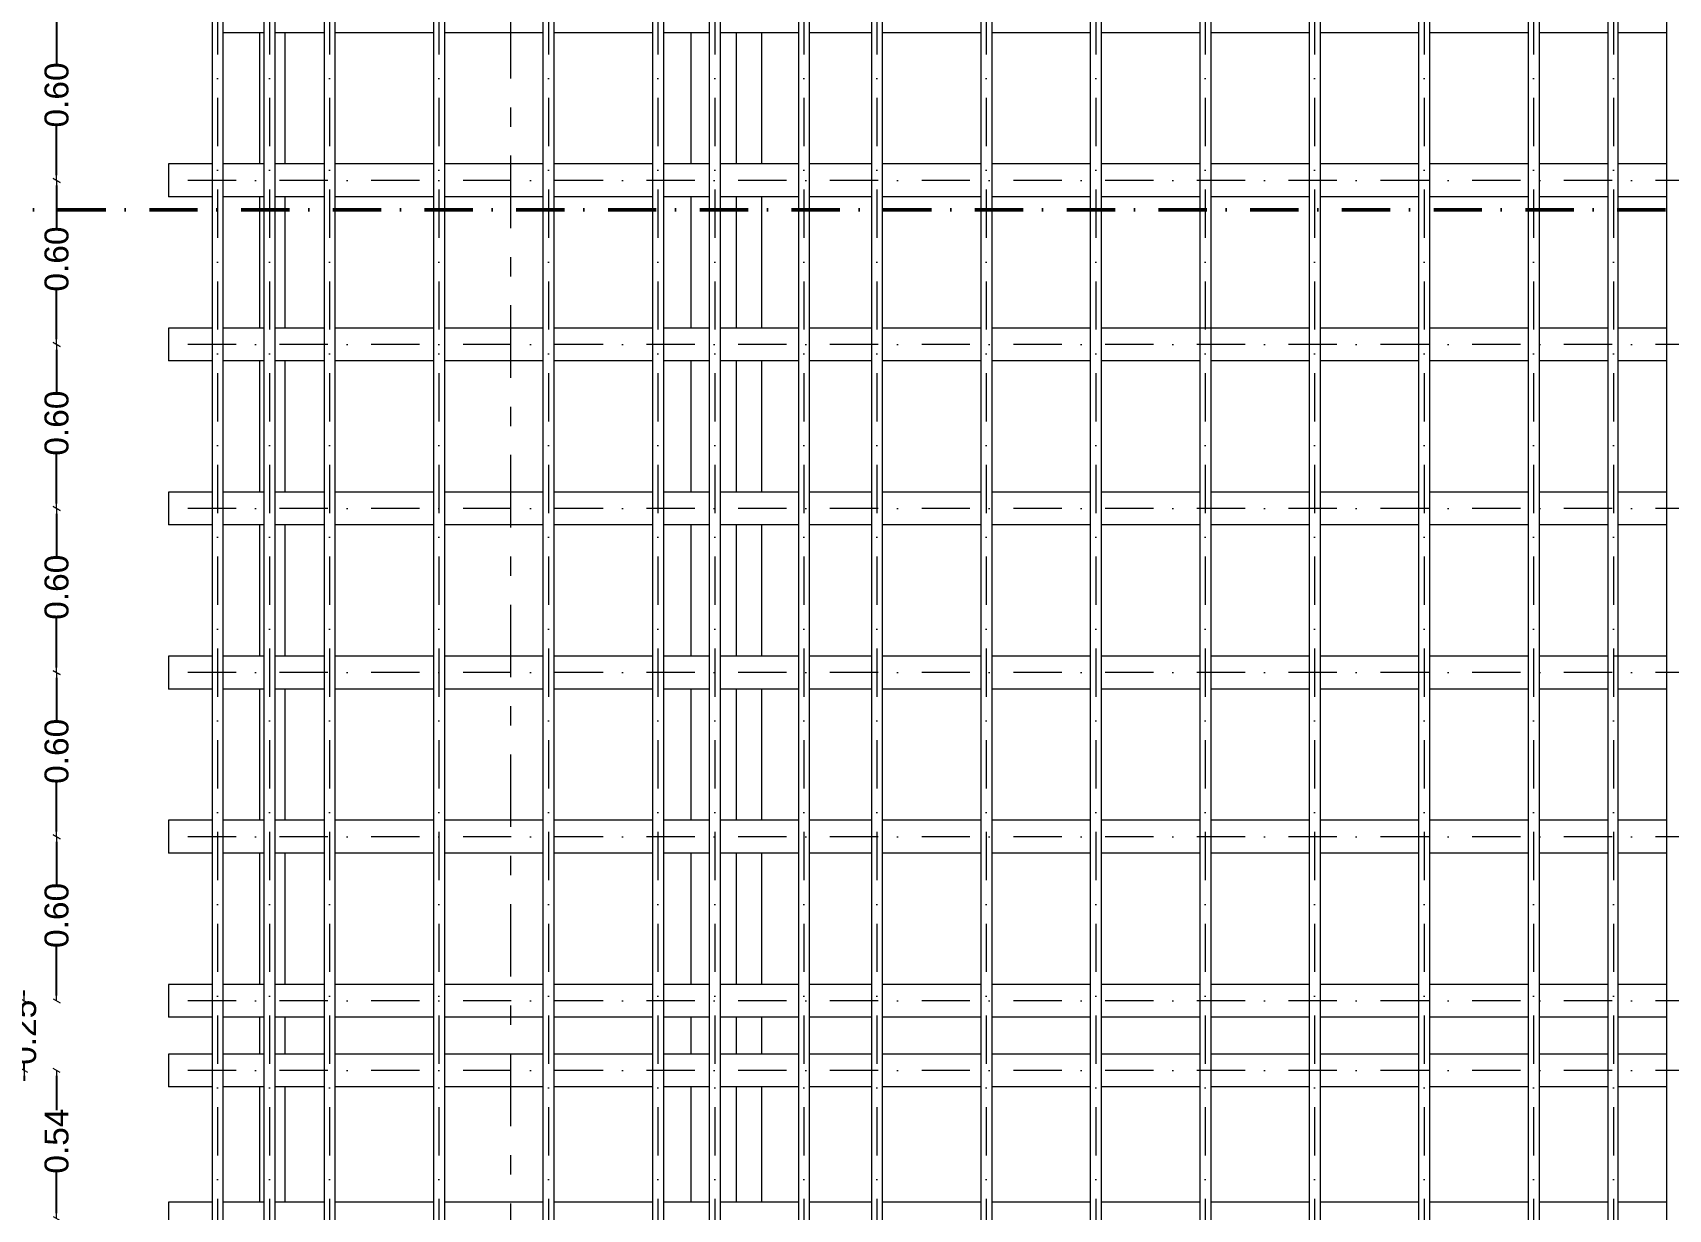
# Model space of a CAD drawing. Header units: millimetres. Extents: x -71878 to 121433, y -67383 to 83273.
# Drawn here: x -34359 to -28382, y 11401 to 15699 of the extents above; entities that cross this region are included whole.
import ezdxf

# ---------------------------------------------------------------- set-up
doc = ezdxf.new("R2010")
doc.units = ezdxf.units.MM
doc.header["$MEASUREMENT"] = 0
doc.linetypes.add('Dot & Dashed', pattern=[335.138881, 176.388884, -88.194442, 0, -70.555556])
doc.linetypes.add('Double Dashed', pattern=[546.805537, 264.583325, -105.833328, 70.555556, -105.833328])
for name, color, linetype, lineweight in [('ACOTACIONES', 7, 'Continuous', 9), ('CORTES_Pluma_Nº__121', 7, 'Continuous', 50), ('EJES_Pluma_Nº__21', 7, 'Continuous', 5), ('ENTIRADO_Pluma_Nº__21', 7, 'Continuous', 5), ('Vigas_Pluma_Nº__21', 7, 'Continuous', 5)]:
    doc.layers.add(name, color=color, linetype=linetype, lineweight=lineweight)
doc.layers.add('CORTES', color=7, linetype='Continuous')
doc.layers.add('ENTIRADO_Pluma_Nº__24', color=7, linetype='Continuous', lineweight=5, true_color=0x969696)
doc.layers.add('Vigas_Pluma_Nº__24', color=7, linetype='Continuous', lineweight=5, true_color=0x969696)
doc.styles.add('Estilo_Generado_2', font='Arial.ttf')
doc.dimstyles.new('Estilo_Generado__2', dxfattribs={"dimtxt": 87.5, "dimasz": 19, "dimexe": 0.18, "dimexo": 0, "dimgap": 0.09, "dimtad": 0, "dimlfac": 0.001, "dimzin": 0, "dimdsep": 46, "dimtxsty": 'Estilo_Generado_2', "dimblk": 'ARROWHEAD_2', "dimblk1": 'ARROWHEAD_2', "dimblk2": 'ARROWHEAD_2', "dimcen": 0.09, "dimse1": 1, "dimse2": 1, "dimclrd": 7, "dimclre": 7, "dimclrt": 7, "dimadec": 0, "dimazin": 0, "dimtfac": 1, "dimtmove": 0, "dimatfit": 3, "dimfxl": 1, "dimtolj": 1, "dimtzin": 0, "dimarcsym": 0})

# ---------------------------------------------------------------- blocks, each defined once
blk = doc.blocks.new('ARROWHEAD_2')
at = {"color": 0, "linetype": 'Continuous', "lineweight": 0}
for p, q in [((0, 0), (-1, 0)), ((-0.38, -0.66), (0.38, 0.66))]:
    blk.add_line(p, q, dxfattribs=at)
blk = doc.blocks.new('*D458')
at = {"layer": 'ACOTACIONES', "color": 7, "linetype": 'Continuous', "lineweight": -2, "transparency": 16777216}
for p, q in [((-34271.6, 11889.2), (-34271.6, 11763.1)), ((-34271.6, 11386.6), (-34271.6, 11537.3))]:
    blk.add_line(p, q, dxfattribs=at)
at = {"layer": 'Defpoints', "color": 0, "linetype": 'Continuous', "transparency": 16777216}
for p in [(-34271.6, 11908.2), (-33862.3, 11908.2), (-33862.3, 11367.6)]:
    blk.add_point(p, dxfattribs=at)
at = {"layer": 'ACOTACIONES', "color": 7, "linetype": 'Continuous', "lineweight": -2, "transparency": 16777216, "xscale": 19, "yscale": 19, "zscale": 19}
for p, rotation in [((-34271.6, 11908.2), 90), ((-34271.6, 11367.6), 270)]:
    blk.add_blockref('ARROWHEAD_2', p, dxfattribs=dict(at, rotation=rotation))
at = {"layer": 'ACOTACIONES', "color": 7, "linetype": 'Continuous', "transparency": 16777216, "insert": (-34271.6, 11650.2), "char_height": 87.5, "attachment_point": 5, "rotation": 90, "style": 'Estilo_Generado_2'}
blk.add_mtext('\\A1;0.54', dxfattribs=at)
blk = doc.blocks.new('*D459')
at = {"layer": 'ACOTACIONES', "color": 7, "linetype": 'Continuous', "lineweight": -2, "transparency": 16777216}
for p, q in [((-34389.8, 12181.7), (-34389.8, 12200.7)), ((-34389.8, 12162.7), (-34389.8, 12160.7)), ((-34389.8, 11908.2), (-34389.8, 11934.9)), ((-34389.8, 11889.2), (-34389.8, 11870.2))]:
    blk.add_line(p, q, dxfattribs=at)
at = {"layer": 'Defpoints', "color": 0, "linetype": 'Continuous', "transparency": 16777216}
for p in [(-34389.8, 12162.7), (-33862.3, 12162.7), (-33862.3, 11908.2)]:
    blk.add_point(p, dxfattribs=at)
at = {"layer": 'ACOTACIONES', "color": 7, "linetype": 'Continuous', "lineweight": -2, "transparency": 16777216, "xscale": 19, "yscale": 19, "zscale": 19}
for p, rotation in [((-34389.8, 12162.7), 270), ((-34389.8, 11908.2), 90)]:
    blk.add_blockref('ARROWHEAD_2', p, dxfattribs=dict(at, rotation=rotation))
at = {"layer": 'ACOTACIONES', "color": 7, "linetype": 'Continuous', "transparency": 16777216, "insert": (-34389.8, 12047.8), "char_height": 87.5, "attachment_point": 5, "rotation": 90, "style": 'Estilo_Generado_2'}
blk.add_mtext('\\A1;0.25', dxfattribs=at)
blk = doc.blocks.new('*D460')
at = {"layer": 'ACOTACIONES', "color": 7, "linetype": 'Continuous', "lineweight": -2, "transparency": 16777216}
for p, q in [((-34271.6, 12743.1), (-34271.6, 12587.6)), ((-34271.6, 12181.7), (-34271.6, 12361.8))]:
    blk.add_line(p, q, dxfattribs=at)
at = {"layer": 'Defpoints', "color": 0, "linetype": 'Continuous', "transparency": 16777216}
for p in [(-34271.6, 12762.1), (-33862.3, 12762.1), (-33862.3, 12162.7)]:
    blk.add_point(p, dxfattribs=at)
at = {"layer": 'ACOTACIONES', "color": 7, "linetype": 'Continuous', "lineweight": -2, "transparency": 16777216, "xscale": 19, "yscale": 19, "zscale": 19}
for p, rotation in [((-34271.6, 12762.1), 90), ((-34271.6, 12162.7), 270)]:
    blk.add_blockref('ARROWHEAD_2', p, dxfattribs=dict(at, rotation=rotation))
at = {"layer": 'ACOTACIONES', "color": 7, "linetype": 'Continuous', "transparency": 16777216, "insert": (-34271.6, 12474.7), "char_height": 87.5, "attachment_point": 5, "rotation": 90, "style": 'Estilo_Generado_2'}
blk.add_mtext('\\A1;0.60', dxfattribs=at)
blk = doc.blocks.new('*D461')
at = {"layer": 'ACOTACIONES', "color": 7, "linetype": 'Continuous', "lineweight": -2, "transparency": 16777216}
for p, q in [((-34271.6, 13342.6), (-34271.6, 13187.1)), ((-34271.6, 12781.1), (-34271.6, 12961.3))]:
    blk.add_line(p, q, dxfattribs=at)
at = {"layer": 'Defpoints', "color": 0, "linetype": 'Continuous', "transparency": 16777216}
for p in [(-34271.6, 13361.6), (-33862.3, 13361.6), (-33862.3, 12762.1)]:
    blk.add_point(p, dxfattribs=at)
at = {"layer": 'ACOTACIONES', "color": 7, "linetype": 'Continuous', "lineweight": -2, "transparency": 16777216, "xscale": 19, "yscale": 19, "zscale": 19}
for p, rotation in [((-34271.6, 13361.6), 90), ((-34271.6, 12762.1), 270)]:
    blk.add_blockref('ARROWHEAD_2', p, dxfattribs=dict(at, rotation=rotation))
at = {"layer": 'ACOTACIONES', "color": 7, "linetype": 'Continuous', "transparency": 16777216, "insert": (-34271.6, 13074.2), "char_height": 87.5, "attachment_point": 5, "rotation": 90, "style": 'Estilo_Generado_2'}
blk.add_mtext('\\A1;0.60', dxfattribs=at)
blk = doc.blocks.new('*D462')
at = {"layer": 'ACOTACIONES', "color": 7, "linetype": 'Continuous', "lineweight": -2, "transparency": 16777216}
for p, q in [((-34271.6, 13942), (-34271.6, 13786.5)), ((-34271.6, 13380.6), (-34271.6, 13560.7))]:
    blk.add_line(p, q, dxfattribs=at)
at = {"layer": 'Defpoints', "color": 0, "linetype": 'Continuous', "transparency": 16777216}
for p in [(-34271.6, 13961), (-33862.3, 13961), (-33862.3, 13361.6)]:
    blk.add_point(p, dxfattribs=at)
at = {"layer": 'ACOTACIONES', "color": 7, "linetype": 'Continuous', "lineweight": -2, "transparency": 16777216, "xscale": 19, "yscale": 19, "zscale": 19}
for p, rotation in [((-34271.6, 13961), 90), ((-34271.6, 13361.6), 270)]:
    blk.add_blockref('ARROWHEAD_2', p, dxfattribs=dict(at, rotation=rotation))
at = {"layer": 'ACOTACIONES', "color": 7, "linetype": 'Continuous', "transparency": 16777216, "insert": (-34271.6, 13673.6), "char_height": 87.5, "attachment_point": 5, "rotation": 90, "style": 'Estilo_Generado_2'}
blk.add_mtext('\\A1;0.60', dxfattribs=at)
blk = doc.blocks.new('*D463')
at = {"layer": 'ACOTACIONES', "color": 7, "linetype": 'Continuous', "lineweight": -2, "transparency": 16777216}
for p, q in [((-34271.6, 14541.5), (-34271.6, 14386)), ((-34271.6, 13980), (-34271.6, 14160.2))]:
    blk.add_line(p, q, dxfattribs=at)
at = {"layer": 'Defpoints', "color": 0, "linetype": 'Continuous', "transparency": 16777216}
for p in [(-34271.6, 14560.5), (-33862.3, 14560.5), (-33862.3, 13961)]:
    blk.add_point(p, dxfattribs=at)
at = {"layer": 'ACOTACIONES', "color": 7, "linetype": 'Continuous', "lineweight": -2, "transparency": 16777216, "xscale": 19, "yscale": 19, "zscale": 19}
for p, rotation in [((-34271.6, 14560.5), 90), ((-34271.6, 13961), 270)]:
    blk.add_blockref('ARROWHEAD_2', p, dxfattribs=dict(at, rotation=rotation))
at = {"layer": 'ACOTACIONES', "color": 7, "linetype": 'Continuous', "transparency": 16777216, "insert": (-34271.6, 14273.1), "char_height": 87.5, "attachment_point": 5, "rotation": 90, "style": 'Estilo_Generado_2'}
blk.add_mtext('\\A1;0.60', dxfattribs=at)
blk = doc.blocks.new('*D464')
at = {"layer": 'ACOTACIONES', "color": 7, "linetype": 'Continuous', "lineweight": -2, "transparency": 16777216}
for p, q in [((-34271.6, 15140.9), (-34271.6, 14985.5)), ((-34271.6, 14579.5), (-34271.6, 14759.7))]:
    blk.add_line(p, q, dxfattribs=at)
at = {"layer": 'Defpoints', "color": 0, "linetype": 'Continuous', "transparency": 16777216}
for p in [(-34271.6, 15159.9), (-33862.3, 15159.9), (-33862.3, 14560.5)]:
    blk.add_point(p, dxfattribs=at)
at = {"layer": 'ACOTACIONES', "color": 7, "linetype": 'Continuous', "lineweight": -2, "transparency": 16777216, "xscale": 19, "yscale": 19, "zscale": 19}
for p, rotation in [((-34271.6, 15159.9), 90), ((-34271.6, 14560.5), 270)]:
    blk.add_blockref('ARROWHEAD_2', p, dxfattribs=dict(at, rotation=rotation))
at = {"layer": 'ACOTACIONES', "color": 7, "linetype": 'Continuous', "transparency": 16777216, "insert": (-34271.6, 14872.6), "char_height": 87.5, "attachment_point": 5, "rotation": 90, "style": 'Estilo_Generado_2'}
blk.add_mtext('\\A1;0.60', dxfattribs=at)
blk = doc.blocks.new('*D465')
at = {"layer": 'ACOTACIONES', "color": 7, "linetype": 'Continuous', "lineweight": -2, "transparency": 16777216}
for p, q in [((-34271.6, 15740.4), (-34271.6, 15584.9)), ((-34271.6, 15178.9), (-34271.6, 15359.1))]:
    blk.add_line(p, q, dxfattribs=at)
at = {"layer": 'Defpoints', "color": 0, "linetype": 'Continuous', "transparency": 16777216}
for p in [(-34271.6, 15759.4), (-33862.3, 15759.4), (-33862.3, 15159.9)]:
    blk.add_point(p, dxfattribs=at)
at = {"layer": 'ACOTACIONES', "color": 7, "linetype": 'Continuous', "lineweight": -2, "transparency": 16777216, "xscale": 19, "yscale": 19, "zscale": 19}
for p, rotation in [((-34271.6, 15759.4), 90), ((-34271.6, 15159.9), 270)]:
    blk.add_blockref('ARROWHEAD_2', p, dxfattribs=dict(at, rotation=rotation))
at = {"layer": 'ACOTACIONES', "color": 7, "linetype": 'Continuous', "transparency": 16777216, "insert": (-34271.6, 15472), "char_height": 87.5, "attachment_point": 5, "rotation": 90, "style": 'Estilo_Generado_2'}
blk.add_mtext('\\A1;0.60', dxfattribs=at)
blk = doc.blocks.new('*D493')
at = {"layer": 'ACOTACIONES', "color": 7, "linetype": 'Continuous', "lineweight": -2, "transparency": 16777216}
for p, q in [((-35102.5, 17986.1), (-35102.5, 14685.6)), ((-35102.5, 11132.3), (-35102.5, 14457.4))]:
    blk.add_line(p, q, dxfattribs=at)
at = {"layer": 'Defpoints', "color": 0, "linetype": 'Continuous', "transparency": 16777216}
for p in [(-35102.5, 18005.1), (-33703.9, 18005.1), (-33703.9, 11113.3)]:
    blk.add_point(p, dxfattribs=at)
at = {"layer": 'ACOTACIONES', "color": 7, "linetype": 'Continuous', "lineweight": -2, "transparency": 16777216, "xscale": 19, "yscale": 19, "zscale": 19}
for p, rotation in [((-35102.5, 18005.1), 90), ((-35102.5, 11113.3), 270)]:
    blk.add_blockref('ARROWHEAD_2', p, dxfattribs=dict(at, rotation=rotation))
at = {"layer": 'ACOTACIONES', "color": 7, "linetype": 'Continuous', "transparency": 16777216, "insert": (-35102.5, 14571.5), "char_height": 87.5, "attachment_point": 5, "rotation": 90, "style": 'Estilo_Generado_2'}
blk.add_mtext('\\A1;6.89', dxfattribs=at)
blk = doc.blocks.new('Plano de Corte_1_2', base_point=(47322.7, 31315.5))
at = {"layer": 'CORTES_Pluma_Nº__121', "linetype": 'Dot & Dashed'}
blk.add_line((47172.7, 31315.5), (29881.2, 31315.5), dxfattribs=at)

msp = doc.modelspace()

# ---------------------------------------------------------------- linework, layer by layer
at = {"layer": 'EJES_Pluma_Nº__21', "linetype": 'Double Dashed'}
msp.add_line((-32612.547, 23452.422), (-32612.547, 7514.544), dxfattribs=at)
at = {"layer": 'ENTIRADO_Pluma_Nº__21', "linetype": 'Continuous'}
for p, q in [((-33703.851, 19149.218), (-33703.851, 9971.763)), ((-33663.851, 19149.218), (-33663.851, 9971.763)), ((-33474.25, 19149.218), (-33474.25, 9971.763)), ((-33294.507, 19149.218), (-33294.507, 9971.763)), ((-33254.507, 19149.218), (-33254.507, 9971.763)), ((-32894.507, 19149.218), (-32894.507, 9971.763)), ((-32854.507, 19149.218), (-32854.507, 9971.763)), ((-32494.507, 19149.218), (-32494.507, 9971.763)), ((-32454.507, 19149.218), (-32454.507, 9971.763)), ((-32094.507, 19149.218), (-32094.507, 9971.763)), ((-32054.507, 19149.218), (-32054.507, 9971.763)), ((-31886.541, 19149.218), (-31886.541, 9971.763)), ((-31846.541, 19149.218), (-31846.541, 9971.763)), ((-31561.242, 19149.218), (-31561.242, 9971.763)), ((-31521.242, 19149.218), (-31521.242, 9971.763)), ((-31294.507, 19149.218), (-31294.507, 9971.763)), ((-31254.507, 19149.218), (-31254.507, 9971.763)), ((-30894.507, 19149.218), (-30894.507, 9971.763)), ((-30854.507, 19149.218), (-30854.507, 9971.763)), ((-30494.507, 19149.218), (-30494.507, 9971.763)), ((-30454.507, 19149.218), (-30454.507, 9971.763)), ((-30094.507, 19149.218), (-30094.507, 9971.763)), ((-30054.507, 19149.218), (-30054.507, 9971.763)), ((-29694.507, 19149.218), (-29694.507, 9971.763)), ((-29654.507, 19149.218), (-29654.507, 9971.763)), ((-29294.507, 19149.218), (-29294.507, 9971.763)), ((-29254.507, 19149.218), (-29254.507, 9971.763)), ((-28894.507, 19149.218), (-28894.507, 9971.763)), ((-28854.507, 19149.218), (-28854.507, 9971.763)), ((-28602.763, 19149.218), (-28602.763, 9971.763)), ((-28389.286, 19149.218), (-28389.286, 9971.763)), ((-33514.25, 18894.796), (-33514.25, 9971.763))]:
    msp.add_line(p, q, dxfattribs=at)
at = {"layer": 'ENTIRADO_Pluma_Nº__24', "linetype": 'Dot & Dashed'}
for p, q in [((-33683.851, 19149.218), (-33683.851, 9971.763)), ((-33494.25, 19149.218), (-33494.25, 9971.763)), ((-33274.507, 19149.218), (-33274.507, 9971.763)), ((-32874.507, 19149.218), (-32874.507, 9971.763)), ((-32474.507, 19149.218), (-32474.507, 9971.763)), ((-32074.507, 19149.218), (-32074.507, 9971.763)), ((-31866.541, 19149.218), (-31866.541, 9971.763)), ((-31541.242, 19149.218), (-31541.242, 9971.763)), ((-31274.507, 19149.218), (-31274.507, 9971.763)), ((-30874.507, 19149.218), (-30874.507, 9971.763)), ((-30474.507, 19149.218), (-30474.507, 9971.763)), ((-30074.507, 19149.218), (-30074.507, 9971.763)), ((-29674.507, 19149.218), (-29674.507, 9971.763)), ((-29274.507, 19149.218), (-29274.507, 9971.763)), ((-28874.507, 19149.218), (-28874.507, 9971.763)), ((-28582.763, 19149.218), (-28582.763, 9971.763))]:
    msp.add_line(p, q, dxfattribs=at)
at = {"layer": 'Vigas_Pluma_Nº__21', "linetype": 'Continuous'}
for p, q in [((-28566.752, 19330.492), (-28566.752, 9790.492)), ((-33514.25, 15699.404), (-33663.851, 15699.404)), ((-33529.506, 15219.947), (-33529.506, 15699.404)), ((-33294.507, 15699.404), (-33474.25, 15699.404)), ((-33436.058, 15219.947), (-33436.058, 15699.404)), ((-32894.507, 15699.404), (-33254.507, 15699.404)), ((-32494.507, 15699.404), (-32854.507, 15699.404)), ((-32094.507, 15699.404), (-32454.507, 15699.404)), ((-31886.541, 15699.404), (-32054.507, 15699.404)), ((-31953.93, 15699.404), (-31953.93, 15219.947)), ((-31561.242, 15699.404), (-31846.541, 15699.404)), ((-31789.036, 15699.404), (-31789.036, 15219.947)), ((-31696.031, 15699.404), (-31696.031, 15219.947)), ((-31294.507, 15699.404), (-31521.242, 15699.404)), ((-30894.507, 15699.404), (-31254.507, 15699.404)), ((-30494.507, 15699.404), (-30854.507, 15699.404)), ((-30094.507, 15699.404), (-30454.507, 15699.404)), ((-29694.507, 15699.404), (-30054.507, 15699.404)), ((-29294.507, 15699.404), (-29654.507, 15699.404)), ((-28894.507, 15699.404), (-29254.507, 15699.404)), ((-28602.763, 15699.404), (-28854.507, 15699.404)), ((-28389.286, 15699.404), (-28566.752, 15699.404)), ((-33862.29, 15219.947), (-33862.29, 15099.947)), ((-33703.851, 15219.947), (-33862.29, 15219.947)), ((-33514.25, 15219.947), (-33663.851, 15219.947)), ((-33294.507, 15219.947), (-33474.25, 15219.947)), ((-32894.507, 15219.947), (-33254.507, 15219.947)), ((-32494.507, 15219.947), (-32854.507, 15219.947)), ((-32094.507, 15219.947), (-32454.507, 15219.947)), ((-31886.541, 15219.947), (-32054.507, 15219.947)), ((-31561.242, 15219.947), (-31846.541, 15219.947)), ((-31294.507, 15219.947), (-31521.242, 15219.947)), ((-30894.507, 15219.947), (-31254.507, 15219.947)), ((-30494.507, 15219.947), (-30854.507, 15219.947)), ((-30094.507, 15219.947), (-30454.507, 15219.947)), ((-29694.507, 15219.947), (-30054.507, 15219.947)), ((-29294.507, 15219.947), (-29654.507, 15219.947)), ((-28894.507, 15219.947), (-29254.507, 15219.947)), ((-28602.763, 15219.947), (-28854.507, 15219.947)), ((-28389.286, 15219.947), (-28566.752, 15219.947)), ((-33703.851, 15099.947), (-33862.29, 15099.947)), ((-33514.25, 15099.947), (-33663.851, 15099.947)), ((-33529.506, 14620.49), (-33529.506, 15099.947)), ((-33294.507, 15099.947), (-33474.25, 15099.947)), ((-33436.058, 14620.49), (-33436.058, 15099.947)), ((-32894.507, 15099.947), (-33254.507, 15099.947)), ((-32494.507, 15099.947), (-32854.507, 15099.947)), ((-32094.507, 15099.947), (-32454.507, 15099.947)), ((-31886.541, 15099.947), (-32054.507, 15099.947)), ((-31953.93, 15099.947), (-31953.93, 14620.49)), ((-31561.242, 15099.947), (-31846.541, 15099.947)), ((-31789.036, 15099.947), (-31789.036, 14620.49)), ((-31696.031, 15099.947), (-31696.031, 14620.49)), ((-31294.507, 15099.947), (-31521.242, 15099.947)), ((-30894.507, 15099.947), (-31254.507, 15099.947)), ((-30494.507, 15099.947), (-30854.507, 15099.947)), ((-30094.507, 15099.947), (-30454.507, 15099.947)), ((-29694.507, 15099.947), (-30054.507, 15099.947)), ((-29294.507, 15099.947), (-29654.507, 15099.947)), ((-28894.507, 15099.947), (-29254.507, 15099.947)), ((-28602.763, 15099.947), (-28854.507, 15099.947)), ((-28389.286, 15099.947), (-28566.752, 15099.947)), ((-33862.29, 14620.49), (-33862.29, 14500.49)), ((-33703.851, 14620.49), (-33862.29, 14620.49)), ((-33514.25, 14620.49), (-33663.851, 14620.49)), ((-33294.507, 14620.49), (-33474.25, 14620.49)), ((-32894.507, 14620.49), (-33254.507, 14620.49)), ((-32494.507, 14620.49), (-32854.507, 14620.49)), ((-32094.507, 14620.49), (-32454.507, 14620.49)), ((-31886.541, 14620.49), (-32054.507, 14620.49)), ((-31561.242, 14620.49), (-31846.541, 14620.49)), ((-31294.507, 14620.49), (-31521.242, 14620.49)), ((-30894.507, 14620.49), (-31254.507, 14620.49)), ((-30494.507, 14620.49), (-30854.507, 14620.49)), ((-30094.507, 14620.49), (-30454.507, 14620.49)), ((-30054.507, 14620.49), (-30094.507, 14620.49)), ((-29694.507, 14620.49), (-30054.507, 14620.49)), ((-29294.507, 14620.49), (-29654.507, 14620.49)), ((-28894.507, 14620.49), (-29254.507, 14620.49)), ((-28602.763, 14620.49), (-28854.507, 14620.49)), ((-28389.286, 14620.49), (-28566.752, 14620.49)), ((-33703.851, 14500.49), (-33862.29, 14500.49)), ((-33514.25, 14500.49), (-33663.851, 14500.49)), ((-33529.506, 14021.033), (-33529.506, 14500.49)), ((-33294.507, 14500.49), (-33474.25, 14500.49)), ((-33436.058, 14021.033), (-33436.058, 14500.49)), ((-32894.507, 14500.49), (-33254.507, 14500.49)), ((-32494.507, 14500.49), (-32854.507, 14500.49)), ((-32094.507, 14500.49), (-32454.507, 14500.49)), ((-31886.541, 14500.49), (-32054.507, 14500.49)), ((-31953.93, 14500.49), (-31953.93, 14021.033)), ((-31561.242, 14500.49), (-31846.541, 14500.49)), ((-31789.036, 14500.49), (-31789.036, 14021.033)), ((-31696.031, 14500.49), (-31696.031, 14021.033)), ((-31294.507, 14500.49), (-31521.242, 14500.49)), ((-30894.507, 14500.49), (-31254.507, 14500.49)), ((-30494.507, 14500.49), (-30854.507, 14500.49)), ((-30094.507, 14500.49), (-30454.507, 14500.49)), ((-29694.507, 14500.49), (-30054.507, 14500.49)), ((-29294.507, 14500.49), (-29654.507, 14500.49)), ((-28894.507, 14500.49), (-29254.507, 14500.49)), ((-28602.763, 14500.49), (-28854.507, 14500.49)), ((-28389.286, 14500.49), (-28566.752, 14500.49)), ((-33862.29, 14021.033), (-33862.29, 13901.033)), ((-33703.851, 14021.033), (-33862.29, 14021.033)), ((-33514.25, 14021.033), (-33663.851, 14021.033)), ((-33294.507, 14021.033), (-33474.25, 14021.033)), ((-32894.507, 14021.033), (-33254.507, 14021.033)), ((-32494.507, 14021.033), (-32854.507, 14021.033)), ((-32094.507, 14021.033), (-32454.507, 14021.033)), ((-31886.541, 14021.033), (-32054.507, 14021.033)), ((-31561.242, 14021.033), (-31846.541, 14021.033)), ((-31294.507, 14021.033), (-31521.242, 14021.033)), ((-30894.507, 14021.033), (-31254.507, 14021.033)), ((-30494.507, 14021.033), (-30854.507, 14021.033)), ((-30094.507, 14021.033), (-30454.507, 14021.033)), ((-29694.507, 14021.033), (-30054.507, 14021.033)), ((-29294.507, 14021.033), (-29654.507, 14021.033)), ((-28894.507, 14021.033), (-29254.507, 14021.033)), ((-28602.763, 14021.033), (-28854.507, 14021.033)), ((-28389.286, 14021.033), (-28566.752, 14021.033)), ((-33703.851, 13901.033), (-33862.29, 13901.033)), ((-33514.25, 13901.033), (-33663.851, 13901.033)), ((-33529.506, 13421.576), (-33529.506, 13901.033)), ((-33294.507, 13901.033), (-33474.25, 13901.033)), ((-33436.058, 13421.576), (-33436.058, 13901.033)), ((-32894.507, 13901.033), (-33254.507, 13901.033)), ((-32494.507, 13901.033), (-32854.507, 13901.033)), ((-32094.507, 13901.033), (-32454.507, 13901.033)), ((-31886.541, 13901.033), (-32054.507, 13901.033)), ((-31953.93, 13901.033), (-31953.93, 13421.576)), ((-31561.242, 13901.033), (-31846.541, 13901.033)), ((-31789.036, 13901.033), (-31789.036, 13421.576)), ((-31696.031, 13901.033), (-31696.031, 13421.576)), ((-31294.507, 13901.033), (-31521.242, 13901.033)), ((-30894.507, 13901.033), (-31254.507, 13901.033)), ((-30494.507, 13901.033), (-30854.507, 13901.033)), ((-30094.507, 13901.033), (-30454.507, 13901.033)), ((-29694.507, 13901.033), (-30054.507, 13901.033)), ((-29294.507, 13901.033), (-29654.507, 13901.033)), ((-28894.507, 13901.033), (-29254.507, 13901.033)), ((-28602.763, 13901.033), (-28854.507, 13901.033)), ((-28389.286, 13901.033), (-28566.752, 13901.033)), ((-33862.29, 13421.576), (-33862.29, 13301.576)), ((-33703.851, 13421.576), (-33862.29, 13421.576)), ((-33514.25, 13421.576), (-33663.851, 13421.576)), ((-33294.507, 13421.576), (-33474.25, 13421.576)), ((-32894.507, 13421.576), (-33254.507, 13421.576)), ((-32494.507, 13421.576), (-32854.507, 13421.576)), ((-32094.507, 13421.576), (-32454.507, 13421.576)), ((-31886.541, 13421.576), (-32054.507, 13421.576)), ((-31561.242, 13421.576), (-31846.541, 13421.576)), ((-31294.507, 13421.576), (-31521.242, 13421.576)), ((-30894.507, 13421.576), (-31254.507, 13421.576)), ((-30494.507, 13421.576), (-30854.507, 13421.576)), ((-30094.507, 13421.576), (-30454.507, 13421.576)), ((-29694.507, 13421.576), (-30054.507, 13421.576)), ((-29294.507, 13421.576), (-29654.507, 13421.576)), ((-28894.507, 13421.576), (-29254.507, 13421.576)), ((-28602.763, 13421.576), (-28854.507, 13421.576)), ((-28566.752, 13421.576), (-28582.763, 13421.576)), ((-28389.286, 13421.576), (-28566.752, 13421.576)), ((-33703.851, 13301.576), (-33862.29, 13301.576)), ((-33514.25, 13301.576), (-33663.851, 13301.576)), ((-33529.506, 12822.119), (-33529.506, 13301.576)), ((-33294.507, 13301.576), (-33474.25, 13301.576)), ((-33436.058, 12822.119), (-33436.058, 13301.576)), ((-32894.507, 13301.576), (-33254.507, 13301.576)), ((-32494.507, 13301.576), (-32854.507, 13301.576)), ((-32094.507, 13301.576), (-32454.507, 13301.576)), ((-31886.541, 13301.576), (-32054.507, 13301.576)), ((-31953.93, 13301.576), (-31953.93, 12822.119)), ((-31561.242, 13301.576), (-31846.541, 13301.576)), ((-31789.036, 13301.576), (-31789.036, 12822.119)), ((-31696.031, 13301.576), (-31696.031, 12822.119)), ((-31294.507, 13301.576), (-31521.242, 13301.576)), ((-30894.507, 13301.576), (-31254.507, 13301.576)), ((-30494.507, 13301.576), (-30854.507, 13301.576)), ((-30094.507, 13301.576), (-30454.507, 13301.576)), ((-29694.507, 13301.576), (-30054.507, 13301.576)), ((-29294.507, 13301.576), (-29654.507, 13301.576)), ((-28894.507, 13301.576), (-29254.507, 13301.576)), ((-28602.763, 13301.576), (-28854.507, 13301.576)), ((-28389.286, 13301.576), (-28566.752, 13301.576)), ((-33862.29, 12822.119), (-33862.29, 12702.119)), ((-33703.851, 12822.119), (-33862.29, 12822.119)), ((-33514.25, 12822.119), (-33663.851, 12822.119)), ((-33294.507, 12822.119), (-33474.25, 12822.119)), ((-32894.507, 12822.119), (-33254.507, 12822.119)), ((-32494.507, 12822.119), (-32854.507, 12822.119)), ((-32094.507, 12822.119), (-32454.507, 12822.119)), ((-31886.541, 12822.119), (-32054.507, 12822.119)), ((-31561.242, 12822.119), (-31846.541, 12822.119)), ((-31294.507, 12822.119), (-31521.242, 12822.119)), ((-30894.507, 12822.119), (-31254.507, 12822.119)), ((-30494.507, 12822.119), (-30854.507, 12822.119)), ((-30094.507, 12822.119), (-30454.507, 12822.119)), ((-29694.507, 12822.119), (-30054.507, 12822.119)), ((-29294.507, 12822.119), (-29654.507, 12822.119)), ((-28894.507, 12822.119), (-29254.507, 12822.119)), ((-28602.763, 12822.119), (-28854.507, 12822.119)), ((-28389.286, 12822.119), (-28566.752, 12822.119)), ((-33703.851, 12702.119), (-33862.29, 12702.119)), ((-33514.25, 12702.119), (-33663.851, 12702.119)), ((-33529.506, 12222.662), (-33529.506, 12702.119)), ((-33294.507, 12702.119), (-33474.25, 12702.119)), ((-33436.058, 12222.662), (-33436.058, 12702.119)), ((-32894.507, 12702.119), (-33254.507, 12702.119)), ((-32494.507, 12702.119), (-32854.507, 12702.119)), ((-32094.507, 12702.119), (-32454.507, 12702.119)), ((-31886.541, 12702.119), (-32054.507, 12702.119)), ((-31953.93, 12702.119), (-31953.93, 12222.662)), ((-31561.242, 12702.119), (-31846.541, 12702.119)), ((-31789.036, 12702.119), (-31789.036, 12222.662)), ((-31696.031, 12702.119), (-31696.031, 12222.662)), ((-31294.507, 12702.119), (-31521.242, 12702.119)), ((-30894.507, 12702.119), (-31254.507, 12702.119)), ((-30494.507, 12702.119), (-30854.507, 12702.119)), ((-30094.507, 12702.119), (-30454.507, 12702.119)), ((-29694.507, 12702.119), (-30054.507, 12702.119)), ((-29294.507, 12702.119), (-29654.507, 12702.119)), ((-28894.507, 12702.119), (-29254.507, 12702.119)), ((-28602.763, 12702.119), (-28854.507, 12702.119)), ((-28389.286, 12702.119), (-28566.752, 12702.119)), ((-33862.29, 12222.662), (-33862.29, 12102.662)), ((-33703.851, 12222.662), (-33862.29, 12222.662)), ((-33514.25, 12222.662), (-33663.851, 12222.662)), ((-33294.507, 12222.662), (-33474.25, 12222.662)), ((-32894.507, 12222.662), (-33254.507, 12222.662)), ((-32494.507, 12222.662), (-32854.507, 12222.662)), ((-32094.507, 12222.662), (-32454.507, 12222.662)), ((-31886.541, 12222.662), (-32054.507, 12222.662)), ((-31561.242, 12222.662), (-31846.541, 12222.662)), ((-31294.507, 12222.662), (-31521.242, 12222.662)), ((-30894.507, 12222.662), (-31254.507, 12222.662)), ((-30494.507, 12222.662), (-30854.507, 12222.662)), ((-30094.507, 12222.662), (-30454.507, 12222.662)), ((-29694.507, 12222.662), (-30054.507, 12222.662)), ((-29294.507, 12222.662), (-29654.507, 12222.662)), ((-28894.507, 12222.662), (-29254.507, 12222.662)), ((-28602.763, 12222.662), (-28854.507, 12222.662)), ((-28388.043, 12222.662), (-28566.752, 12222.662)), ((-33703.851, 12102.662), (-33862.29, 12102.662)), ((-33514.25, 12102.662), (-33663.851, 12102.662)), ((-33529.506, 11968.241), (-33529.506, 12102.662)), ((-33294.507, 12102.662), (-33474.25, 12102.662)), ((-33436.058, 11968.241), (-33436.058, 12102.662)), ((-32894.507, 12102.662), (-33254.507, 12102.662)), ((-32494.507, 12102.662), (-32854.507, 12102.662)), ((-32094.507, 12102.662), (-32454.507, 12102.662)), ((-31886.541, 12102.662), (-32054.507, 12102.662)), ((-31953.93, 12102.662), (-31953.93, 11968.241)), ((-31561.242, 12102.662), (-31846.541, 12102.662)), ((-31789.036, 12102.662), (-31789.036, 11968.241)), ((-31696.031, 12102.662), (-31696.031, 11968.241)), ((-31294.507, 12102.662), (-31521.242, 12102.662)), ((-30894.507, 12102.662), (-31254.507, 12102.662)), ((-30494.507, 12102.662), (-30854.507, 12102.662)), ((-30094.507, 12102.662), (-30454.507, 12102.662)), ((-29694.507, 12102.662), (-30054.507, 12102.662)), ((-29294.507, 12102.662), (-29654.507, 12102.662)), ((-28894.507, 12102.662), (-29254.507, 12102.662)), ((-28602.763, 12102.662), (-28854.507, 12102.662)), ((-28388.043, 12102.662), (-28566.752, 12102.662)), ((-33862.29, 11968.241), (-33862.29, 11848.241)), ((-33703.851, 11968.241), (-33862.29, 11968.241)), ((-33514.25, 11968.241), (-33663.851, 11968.241)), ((-33294.507, 11968.241), (-33474.25, 11968.241)), ((-32894.507, 11968.241), (-33254.507, 11968.241)), ((-32494.507, 11968.241), (-32854.507, 11968.241)), ((-32094.507, 11968.241), (-32454.507, 11968.241)), ((-31886.541, 11968.241), (-32054.507, 11968.241)), ((-31561.242, 11968.241), (-31846.541, 11968.241)), ((-31294.507, 11968.241), (-31521.242, 11968.241)), ((-30894.507, 11968.241), (-31254.507, 11968.241)), ((-30494.507, 11968.241), (-30854.507, 11968.241)), ((-30094.507, 11968.241), (-30454.507, 11968.241)), ((-29694.507, 11968.241), (-30054.507, 11968.241)), ((-29294.507, 11968.241), (-29654.507, 11968.241)), ((-28894.507, 11968.241), (-29254.507, 11968.241)), ((-28602.763, 11968.241), (-28854.507, 11968.241)), ((-28388.043, 11968.241), (-28566.752, 11968.241)), ((-33703.851, 11848.241), (-33862.29, 11848.241)), ((-33514.25, 11848.241), (-33663.851, 11848.241)), ((-33529.506, 11427.556), (-33529.506, 11848.241)), ((-33294.507, 11848.241), (-33474.25, 11848.241)), ((-33436.058, 11427.556), (-33436.058, 11848.241)), ((-32894.507, 11848.241), (-33254.507, 11848.241)), ((-32494.507, 11848.241), (-32854.507, 11848.241)), ((-32094.507, 11848.241), (-32454.507, 11848.241)), ((-31886.541, 11848.241), (-32054.507, 11848.241)), ((-31953.93, 11848.241), (-31953.93, 11427.556)), ((-31561.242, 11848.241), (-31846.541, 11848.241)), ((-31789.036, 11848.241), (-31789.036, 11427.556)), ((-31696.031, 11848.241), (-31696.031, 11427.556)), ((-31294.507, 11848.241), (-31521.242, 11848.241)), ((-30894.507, 11848.241), (-31254.507, 11848.241)), ((-30494.507, 11848.241), (-30854.507, 11848.241)), ((-30094.507, 11848.241), (-30454.507, 11848.241)), ((-29694.507, 11848.241), (-30054.507, 11848.241)), ((-29294.507, 11848.241), (-29654.507, 11848.241)), ((-28894.507, 11848.241), (-29254.507, 11848.241)), ((-28602.763, 11848.241), (-28854.507, 11848.241)), ((-28388.043, 11848.241), (-28566.752, 11848.241)), ((-33862.29, 11427.556), (-33862.29, 11307.556)), ((-33703.851, 11427.556), (-33862.29, 11427.556)), ((-33514.25, 11427.556), (-33663.851, 11427.556)), ((-33294.507, 11427.556), (-33474.25, 11427.556)), ((-32894.507, 11427.556), (-33254.507, 11427.556)), ((-32494.507, 11427.556), (-32854.507, 11427.556)), ((-32094.507, 11427.556), (-32454.507, 11427.556)), ((-31886.541, 11427.556), (-32054.507, 11427.556)), ((-31561.242, 11427.556), (-31846.541, 11427.556)), ((-31294.507, 11427.556), (-31521.242, 11427.556)), ((-30894.507, 11427.556), (-31254.507, 11427.556)), ((-30494.507, 11427.556), (-30854.507, 11427.556)), ((-30094.507, 11427.556), (-30454.507, 11427.556)), ((-29694.507, 11427.556), (-30054.507, 11427.556)), ((-29294.507, 11427.556), (-29654.507, 11427.556)), ((-28894.507, 11427.556), (-29254.507, 11427.556)), ((-28602.763, 11427.556), (-28854.507, 11427.556)), ((-28388.043, 11427.556), (-28566.752, 11427.556))]:
    msp.add_line(p, q, dxfattribs=at)
at = {"layer": 'Vigas_Pluma_Nº__24', "linetype": 'Dot & Dashed'}
for p, q in [((-20541.684, 15159.947), (-33862.29, 15159.947)), ((-20541.684, 14560.49), (-33862.29, 14560.49)), ((-20541.684, 13961.033), (-33862.29, 13961.033)), ((-20541.684, 13361.576), (-33862.29, 13361.576)), ((-20541.684, 12762.119), (-33862.29, 12762.119)), ((-20541.684, 12162.662), (-33862.29, 12162.662)), ((-20541.684, 11908.241), (-33862.29, 11908.241))]:
    msp.add_line(p, q, dxfattribs=at)

# ---------------------------------------------------------------- block references
at = {"layer": 'CORTES'}
msp.add_blockref('Plano de Corte_1_2', (-18520.743, 15052.735), dxfattribs=at)

# ---------------------------------------------------------------- dimensions: what is measured, and where the dimension line sits
at = {"layer": 'ACOTACIONES', "linetype": 'Continuous'}
for base, p1, p2, picture, middle in [((-35102.541, 18005.063), (-33703.851, 11113.32), (-33703.851, 18005.063), '*D493', (-35102.541, 14571.528)), ((-34271.645, 15759.404), (-33862.29, 15159.947), (-33862.29, 15759.404), '*D465', (-34271.645, 15472.013)), ((-34271.645, 15159.947), (-33862.29, 14560.49), (-33862.29, 15159.947), '*D464', (-34271.645, 14872.556)), ((-34271.645, 14560.49), (-33862.29, 13961.033), (-33862.29, 14560.49), '*D463', (-34271.645, 14273.099)), ((-34271.645, 13961.033), (-33862.29, 13361.576), (-33862.29, 13961.033), '*D462', (-34271.645, 13673.642)), ((-34271.645, 13361.576), (-33862.29, 12762.119), (-33862.29, 13361.576), '*D461', (-34271.645, 13074.185)), ((-34271.645, 12762.119), (-33862.29, 12162.662), (-33862.29, 12762.119), '*D460', (-34271.645, 12474.728)), ((-34389.77, 12162.662), (-33862.29, 11908.241), (-33862.29, 12162.662), '*D459', (-34389.77, 12047.788)), ((-34271.645, 11908.241), (-33862.29, 11367.556), (-33862.29, 11908.241), '*D458', (-34271.645, 11650.235))]:
    dim = msp.add_linear_dim(base=base, p1=p1, p2=p2, angle=90, dimstyle='Estilo_Generado__2', dxfattribs=at)
    dim.commit()
    dim.dimension.update_dxf_attribs({"geometry": picture, "text_midpoint": middle, "dimtype": 160, "text_rotation": 90})

doc.saveas('drawing.dxf')
